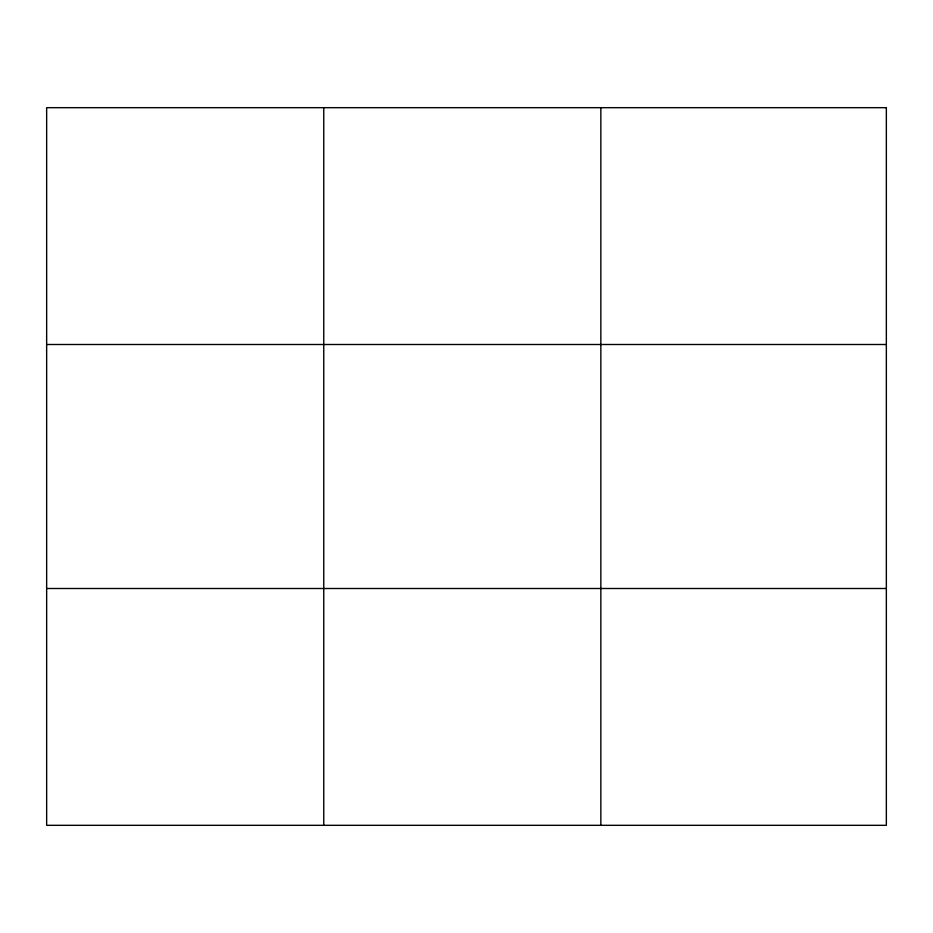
<?xml version="1.0" encoding="UTF-8"?>
<svg xmlns="http://www.w3.org/2000/svg" width="933" height="933" viewBox="0 0 933 933"><rect width="100%" height="100%" fill="white"/><g stroke="black" fill="none" stroke-linecap="round" stroke-linejoin="round"><path stroke-width="1.4" d="M323.751 107.68L323.751 825.32M600.852 107.68L600.852 825.32M46.65 344.499L886.35 344.499M46.65 588.501L886.35 588.501M886.35 107.68L886.35 825.32L46.65 825.32L46.65 107.68L886.35 107.68"/></g></svg>
